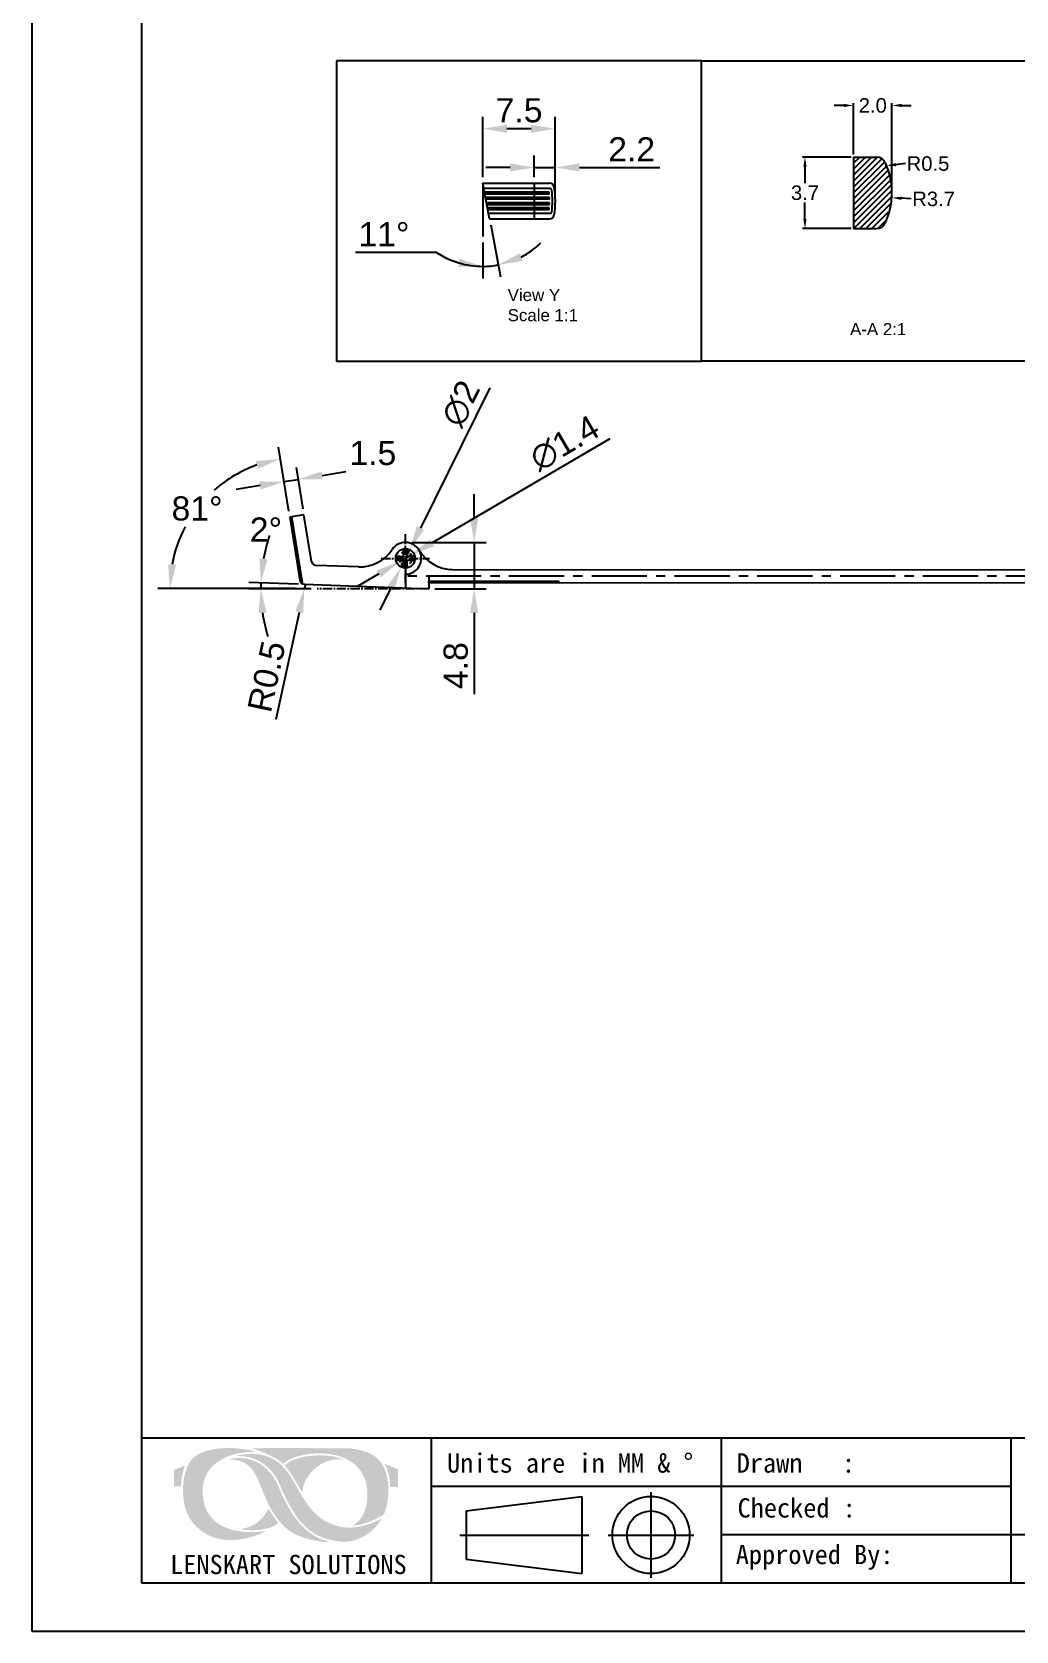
# Model space of a CAD drawing. Header units: millimetres. Extents: x 3454 to 3868, y 1319 to 1616.
# Drawn here: x 3658.4 to 3760.3, y 1319.3 to 1484.9 of the extents above; entities that cross this region are included whole.
import ezdxf

# ---------------------------------------------------------------- set-up
doc = ezdxf.new("R2010")
doc.units = ezdxf.units.MM
for name, pattern in [('CENTER2', [28.575, 19.05, -3.175, 3.175, -3.175]), ('HIDDEN', [9.525, 6.35, -3.175]), ('HIDDEN2', [0.1875, 0.125, -0.0625])]:
    doc.linetypes.add(name, pattern=pattern)
for name, color, linetype in [('Center Line', 2, 'CENTER2'), ('Dimension', 3, 'Continuous'), ('Hidden Line', 1, 'HIDDEN2'), ('图框-线条', 7, 'Continuous')]:
    doc.layers.add(name, color=color, linetype=linetype)
doc.layers.add('绘图层', color=7, linetype='Continuous', lineweight=15)
doc.styles.get("Standard").update_dxf_attribs({"font": 'arial.ttf'})
doc.styles.add('宋体', font='SimSun.ttf')
doc.styles.add('样式 1', font='romant.shx')
doc.dimstyles.new('ISO-25', dxfattribs={"dimtxt": 2.5, "dimasz": 2.5, "dimexe": 1.25, "dimexo": 0.625, "dimtad": 1, "dimtxsty": 'Standard', "dimcen": 2.5, "dimadec": 0, "dimazin": 0, "dimtfac": 1, "dimtmove": 0, "dimatfit": 3, "dimfxl": 1, "dimarcsym": 0})
doc.dimstyles.new('ISO-25$0', dxfattribs={"dimtxt": 2.5, "dimasz": 2.5, "dimexe": 0.5, "dimexo": 1, "dimgap": 1, "dimtad": 0, "dimtih": 1, "dimtoh": 1, "dimdec": 1, "dimzin": 10, "dimdsep": 46, "dimlunit": 6, "dimtxsty": '样式 1', "dimcen": 0, "dimclrd": 256, "dimclre": 256, "dimclrt": 7, "dimazin": 0, "dimtfac": 1, "dimtdec": 1, "dimtofl": 0, "dimtmove": 0, "dimatfit": 0, "dimfxl": 1, "dimtolj": 1, "dimtzin": 10, "dimarcsym": 0})
doc.dimstyles.new('ISO-25$2', dxfattribs={"dimscale": 0, "dimtxt": 1.8, "dimasz": 1.5, "dimexe": 1, "dimexo": 1, "dimgap": 1, "dimtad": 0, "dimtih": 1, "dimtoh": 1, "dimrnd": 0.0005, "dimzin": 1, "dimdsep": 46, "dimtxsty": 'Standard', "dimcen": 0, "dimclrd": 256, "dimclre": 256, "dimclrt": 256, "dimadec": 0, "dimazin": 0, "dimtfac": 1, "dimtofl": 0, "dimtmove": 0, "dimatfit": 3, "dimfxl": 1, "dimtolj": 1, "dimtzin": 0, "dimlwe": 9, "dimarcsym": 0})
doc.dimstyles.new('Standard$0', dxfattribs={"dimtxt": 2.3, "dimasz": 2, "dimexe": 1, "dimexo": 1, "dimgap": 1, "dimtad": 0, "dimtih": 1, "dimtoh": 1, "dimdec": 1, "dimzin": 0, "dimdsep": 46, "dimtxsty": 'Standard', "dimcen": 0, "dimclrd": 4, "dimclre": 4, "dimclrt": 4, "dimadec": 1, "dimazin": 0, "dimtfac": 1, "dimtdec": 1, "dimtofl": 0, "dimtmove": 0, "dimatfit": 0, "dimfxl": 1, "dimtolj": 1, "dimtzin": 0, "dimarcsym": 0})
doc.dimstyles.new('STANDARD$4', dxfattribs={"dimtxt": 2, "dimasz": 1.5, "dimexe": 0.5, "dimexo": 0.5, "dimgap": 0.5, "dimtad": 1, "dimtoh": 1, "dimdsep": 46, "dimtxsty": 'Standard', "dimcen": 0, "dimadec": 0, "dimazin": 0, "dimtfac": 1, "dimtofl": 0, "dimtmove": 0, "dimatfit": 3, "dimfxl": 1, "dimtolj": 1, "dimtzin": 0, "dimarcsym": 0})

# ---------------------------------------------------------------- blocks, each defined once
blk = doc.blocks.new('*D44')
at = {"layer": 'Defpoints', "color": 0, "transparency": 16777216}
for p in [(3678.27, 1438.23), (3685.09, 1434.64), (3686.29, 1427.24), (3686.29, 1427.24), (3699.49, 1427.23)]:
    blk.add_point(p, dxfattribs=at)
at = {"layer": 'Dimension', "color": 0, "lineweight": -2, "transparency": 16777216}
for p, q in [((3684.99, 1435.25), (3683.92, 1441.9)), ((3685.67, 1427.24), (3671.44, 1427.25))]:
    blk.add_line(p, q, dxfattribs=at)
for start, end in [(109.7531, 131.4944), (151.9951, 169.4189)]:
    blk.add_arc((3686.29, 1427.24), 13.61, start, end, dxfattribs=at)
at = {"layer": 'Dimension', "color": 0, "transparency": 16777216}
for points in [[(3681.59, 1440.45), (3681.8, 1439.64), (3684.12, 1440.67)], [(3673.33, 1429.7), (3672.5, 1429.77), (3672.69, 1427.25)]]:
    blk.add_solid(points, dxfattribs=at)
at = {"layer": 'Dimension', "color": 0, "transparency": 16777216, "insert": (3675.5, 1435.53), "char_height": 2.5, "attachment_point": 5}
blk.add_mtext('81°', dxfattribs=at)
blk = doc.blocks.new('*D45')
at = {"layer": 'Defpoints', "color": 0, "transparency": 16777216}
for p in [(3685.98, 1438.56), (3685.09, 1434.64), (3686.57, 1434.88)]:
    blk.add_point(p, dxfattribs=at)
at = {"layer": 'Dimension', "color": 0, "lineweight": -2, "transparency": 16777216}
for p, q in [((3684.99, 1435.25), (3684.3, 1439.56)), ((3686.47, 1435.49), (3685.78, 1439.8)), ((3688.44, 1438.96), (3690.91, 1439.36)), ((3682.03, 1437.92), (3679.56, 1437.52)), ((3684.5, 1438.32), (3685.98, 1438.56))]:
    blk.add_line(p, q, dxfattribs=at)
at = {"layer": 'Dimension', "color": 0, "transparency": 16777216}
for points in [[(3688.38, 1439.38), (3688.51, 1438.55), (3685.98, 1438.56)], [(3681.96, 1438.34), (3682.09, 1437.51), (3684.5, 1438.32)]]:
    blk.add_solid(points, dxfattribs=at)
at = {"layer": 'Dimension', "color": 0, "transparency": 16777216, "insert": (3693.7, 1441.27), "char_height": 2.5, "attachment_point": 5}
blk.add_mtext('1.5', dxfattribs=at)
blk = doc.blocks.new('*D67')
at = {"layer": 'Defpoints', "color": 0, "transparency": 16777216}
for p in [(3697.52, 1431.28), (3696.63, 1429.48)]:
    blk.add_point(p, dxfattribs=at)
at = {"layer": 'Dimension', "color": 0, "lineweight": -2, "transparency": 16777216}
for p, q in [((3705.82, 1448.04), (3698.63, 1433.52)), ((3696.63, 1429.48), (3697.52, 1431.28)), ((3695.52, 1427.24), (3694.41, 1425))]:
    blk.add_line(p, q, dxfattribs=at)
at = {"layer": 'Dimension', "color": 0, "transparency": 16777216}
for points in [[(3698.25, 1433.7), (3699, 1433.33), (3697.52, 1431.28)], [(3695.15, 1427.43), (3695.89, 1427.06), (3696.63, 1429.48)]]:
    blk.add_solid(points, dxfattribs=at)
at = {"layer": 'Dimension', "color": 0, "transparency": 16777216, "insert": (3702.81, 1446.41), "char_height": 2.5, "attachment_point": 5, "rotation": 63.6537}
blk.add_mtext('∅2', dxfattribs=at)
blk = doc.blocks.new('*D68')
at = {"layer": 'Defpoints', "color": 0, "transparency": 16777216}
for p in [(3697.68, 1430.73), (3696.47, 1430.03)]:
    blk.add_point(p, dxfattribs=at)
at = {"layer": 'Dimension', "color": 0, "lineweight": -2, "transparency": 16777216}
for p, q in [((3718.23, 1442.74), (3699.84, 1431.99)), ((3696.47, 1430.03), (3697.68, 1430.73)), ((3694.31, 1428.77), (3692.15, 1427.5))]:
    blk.add_line(p, q, dxfattribs=at)
at = {"layer": 'Dimension', "color": 0, "transparency": 16777216}
for points in [[(3699.63, 1432.35), (3700.05, 1431.63), (3697.68, 1430.73)], [(3694.1, 1429.13), (3694.52, 1428.41), (3696.47, 1430.03)]]:
    blk.add_solid(points, dxfattribs=at)
at = {"layer": 'Dimension', "color": 0, "transparency": 16777216, "insert": (3713.56, 1442.3), "char_height": 2.5, "attachment_point": 5, "rotation": 30.2947}
blk.add_mtext('∅1.4', dxfattribs=at)
blk = doc.blocks.new('*D36')
at = {"layer": 'Defpoints', "color": 0, "transparency": 16777216}
for p in [(3686.61, 1427.25), (3686.72, 1427.74)]:
    blk.add_point(p, dxfattribs=at)
at = {"layer": 'Dimension', "color": 0, "lineweight": -2, "transparency": 16777216}
for p, q in [((3686.72, 1427.74), (3686.61, 1427.25)), ((3683.69, 1413.73), (3686.09, 1424.8))]:
    blk.add_line(p, q, dxfattribs=at)
at = {"layer": 'Dimension', "color": 0, "transparency": 16777216}
blk.add_solid([(3685.68, 1424.89), (3686.49, 1424.72), (3686.61, 1427.25)], dxfattribs=at)
at = {"layer": 'Dimension', "color": 0, "transparency": 16777216, "insert": (3682.7, 1418.14), "char_height": 2.5, "attachment_point": 5, "rotation": 77.8144}
blk.add_mtext('R0.5', dxfattribs=at)
blk = doc.blocks.new('*D49')
at = {"layer": 'Defpoints', "color": 0, "transparency": 16777216}
for p in [(3705.09, 1469.23), (3705.09, 1469.23), (3705.79, 1465.53), (3705.09, 1463.72), (3706.17, 1460.68)]:
    blk.add_point(p, dxfattribs=at)
at = {"layer": 'Dimension', "color": 0, "lineweight": -2, "transparency": 16777216}
for p, q in [((3705.91, 1464.92), (3706.93, 1459.53)), ((3700.31, 1462.06), (3691.89, 1462.06)), ((3705.09, 1463.09), (3705.09, 1459.36))]:
    blk.add_line(p, q, dxfattribs=at)
for start, end in [(236.2788, 270), (236.6458, 253.3229), (297.3902, 314.0674), (270, 280.7131)]:
    blk.add_arc((3705.09, 1469.23), 8.62, start, end, dxfattribs=at)
at = {"layer": 'Dimension', "color": 0, "transparency": 16777216}
for points in [[(3702.68, 1461.39), (3702.56, 1460.56), (3705.09, 1460.61)], [(3709.2, 1461.18), (3708.92, 1461.97), (3706.7, 1460.76)]]:
    blk.add_solid(points, dxfattribs=at)
at = {"layer": 'Dimension', "color": 0, "transparency": 16777216, "insert": (3694.85, 1463.94), "char_height": 2.5, "attachment_point": 5}
blk.add_mtext('11°', dxfattribs=at)
blk = doc.blocks.new('*D50')
at = {"layer": 'Defpoints', "color": 0, "transparency": 16777216}
for p in [(3712.59, 1470.85), (3710.41, 1469.23), (3712.59, 1467.38)]:
    blk.add_point(p, dxfattribs=at)
at = {"layer": 'Dimension', "color": 0, "lineweight": -2, "transparency": 16777216}
for p, q in [((3710.41, 1469.86), (3710.41, 1472.1)), ((3712.59, 1468.01), (3712.59, 1472.1)), ((3707.91, 1470.85), (3705.41, 1470.85)), ((3710.41, 1470.85), (3712.59, 1470.85)), ((3715.09, 1470.85), (3723.41, 1470.85))]:
    blk.add_line(p, q, dxfattribs=at)
at = {"layer": 'Dimension', "color": 0, "transparency": 16777216}
for points in [[(3707.91, 1471.27), (3707.91, 1470.43), (3710.41, 1470.85)], [(3715.09, 1471.27), (3715.09, 1470.43), (3712.59, 1470.85)]]:
    blk.add_solid(points, dxfattribs=at)
at = {"layer": 'Dimension', "color": 0, "transparency": 16777216, "insert": (3720.5, 1472.73), "char_height": 2.5, "attachment_point": 5}
blk.add_mtext('2.2', dxfattribs=at)
blk = doc.blocks.new('*D51')
at = {"layer": 'Defpoints', "color": 0, "transparency": 16777216}
for p in [(3682.1, 1427.43), (3686.63, 1427.69), (3687.93, 1427.23), (3699.49, 1427.23), (3699.49, 1427.23)]:
    blk.add_point(p, dxfattribs=at)
at = {"layer": 'Dimension', "color": 0, "lineweight": -2, "transparency": 16777216}
for p, q in [((3686, 1427.71), (3680.86, 1427.89)), ((3687.3, 1427.23), (3680.85, 1427.23))]:
    blk.add_line(p, q, dxfattribs=at)
for start, end in [(161.4762, 169.7183), (177.9605, 180), (188.2421, 196.4843)]:
    blk.add_arc((3699.49, 1427.23), 17.39, start, end, dxfattribs=at)
at = {"layer": 'Dimension', "color": 0, "transparency": 16777216}
for points in [[(3682.79, 1430.29), (3681.96, 1430.38), (3682.11, 1427.85)], [(3681.86, 1424.7), (3682.7, 1424.76), (3682.1, 1427.23)]]:
    blk.add_solid(points, dxfattribs=at)
at = {"layer": 'Dimension', "color": 0, "transparency": 16777216, "insert": (3682.63, 1433.36), "char_height": 2.5, "attachment_point": 5}
blk.add_mtext('2°', dxfattribs=at)
blk = doc.blocks.new('*D52')
at = {"layer": 'Defpoints', "color": 0, "transparency": 16777216}
for p in [(3747.45, 1477.27), (3743.48, 1471.93), (3747.45, 1468.23)]:
    blk.add_point(p, dxfattribs=at)
at = {"layer": 'Dimension', "color": 3, "lineweight": -2, "transparency": 16777216}
for p, q in [((3742.48, 1477.27), (3741.48, 1477.27)), ((3743.48, 1472.18), (3743.48, 1477.52)), ((3747.45, 1468.48), (3747.45, 1477.52)), ((3748.45, 1477.27), (3749.45, 1477.27))]:
    blk.add_line(p, q, dxfattribs=at)
at = {"layer": 'Dimension', "color": 3, "transparency": 16777216}
for points in [[(3742.48, 1477.44), (3742.48, 1477.11), (3743.48, 1477.27)], [(3748.45, 1477.44), (3748.45, 1477.11), (3747.45, 1477.27)]]:
    blk.add_solid(points, dxfattribs=at)
at = {"layer": 'Dimension', "transparency": 16777216, "insert": (3745.46, 1477.27), "char_height": 1.5, "attachment_point": 5}
blk.add_mtext('\\A1;2.0', dxfattribs=at)
blk = doc.blocks.new('*D53')
at = {"layer": 'Defpoints', "color": 0, "transparency": 16777216}
for p in [(3743.48, 1471.93), (3738.44, 1464.53), (3743.48, 1464.53)]:
    blk.add_point(p, dxfattribs=at)
at = {"layer": 'Dimension', "color": 3, "lineweight": -2, "transparency": 16777216}
for p, q in [((3743.23, 1471.93), (3738.19, 1471.93)), ((3738.44, 1470.93), (3738.44, 1469.24)), ((3738.44, 1465.53), (3738.44, 1467.21)), ((3743.23, 1464.53), (3738.19, 1464.53))]:
    blk.add_line(p, q, dxfattribs=at)
at = {"layer": 'Dimension', "color": 3, "transparency": 16777216}
for points in [[(3738.27, 1470.93), (3738.61, 1470.93), (3738.44, 1471.93)], [(3738.27, 1465.53), (3738.61, 1465.53), (3738.44, 1464.53)]]:
    blk.add_solid(points, dxfattribs=at)
at = {"layer": 'Dimension', "transparency": 16777216, "insert": (3738.44, 1468.23), "char_height": 1.5, "attachment_point": 5}
blk.add_mtext('\\A1;3.7', dxfattribs=at)
blk = doc.blocks.new('*D54')
at = {"layer": 'Defpoints', "color": 0, "transparency": 16777216}
for p in [(3740.02, 1468.23), (3747.43, 1467.72)]:
    blk.add_point(p, dxfattribs=at)
at = {"layer": 'Dimension', "color": 3, "lineweight": -2, "transparency": 16777216}
blk.add_line((3749.43, 1467.59), (3748.43, 1467.66), dxfattribs=at)
at = {"layer": 'Dimension', "color": 3, "transparency": 16777216}
blk.add_solid([(3748.44, 1467.82), (3748.42, 1467.49), (3747.43, 1467.72)], dxfattribs=at)
at = {"layer": 'Dimension', "transparency": 16777216, "insert": (3751.76, 1467.59), "char_height": 1.5, "attachment_point": 5}
blk.add_mtext('\\A1;R3.7', dxfattribs=at)
blk = doc.blocks.new('*D55')
at = {"layer": 'Defpoints', "color": 0, "transparency": 16777216}
for p in [(3697.12, 1432.03), (3699.49, 1427.23), (3704.19, 1427.23)]:
    blk.add_point(p, dxfattribs=at)
at = {"layer": 'Dimension', "color": 0, "lineweight": -2, "transparency": 16777216}
for p, q in [((3704.19, 1434.53), (3704.19, 1437.03)), ((3697.74, 1432.03), (3705.44, 1432.03)), ((3704.19, 1432.03), (3704.19, 1427.23)), ((3700.12, 1427.23), (3705.44, 1427.23)), ((3704.19, 1424.73), (3704.19, 1416.32))]:
    blk.add_line(p, q, dxfattribs=at)
at = {"layer": 'Dimension', "color": 0, "transparency": 16777216}
for points in [[(3703.77, 1434.53), (3704.61, 1434.53), (3704.19, 1432.03)], [(3703.77, 1424.73), (3704.61, 1424.73), (3704.19, 1427.23)]]:
    blk.add_solid(points, dxfattribs=at)
at = {"layer": 'Dimension', "color": 0, "transparency": 16777216, "insert": (3702.29, 1419.27), "char_height": 2.5, "attachment_point": 5, "rotation": 90}
blk.add_mtext('4.8', dxfattribs=at)
blk = doc.blocks.new('*D37')
at = {"layer": 'Defpoints', "color": 0, "transparency": 16777216}
for p in [(3705.09, 1474.86), (3705.09, 1469.23), (3712.59, 1467.38)]:
    blk.add_point(p, dxfattribs=at)
at = {"layer": 'Dimension', "color": 0, "lineweight": -2, "transparency": 16777216}
for p, q in [((3705.09, 1469.86), (3705.09, 1476.11)), ((3712.59, 1468.01), (3712.59, 1476.11)), ((3710.09, 1474.86), (3707.59, 1474.86))]:
    blk.add_line(p, q, dxfattribs=at)
at = {"layer": 'Dimension', "color": 0, "transparency": 16777216}
for points in [[(3707.59, 1475.28), (3707.59, 1474.44), (3705.09, 1474.86)], [(3710.09, 1475.28), (3710.09, 1474.44), (3712.59, 1474.86)]]:
    blk.add_solid(points, dxfattribs=at)
at = {"layer": 'Dimension', "color": 0, "transparency": 16777216, "insert": (3708.84, 1476.76), "char_height": 2.5, "attachment_point": 5}
blk.add_mtext('7.5', dxfattribs=at)
blk = doc.blocks.new('*D56')
at = {"layer": 'Defpoints', "color": 0, "transparency": 16777216}
for p in [(3745.85, 1470.93), (3746.85, 1471.04)]:
    blk.add_point(p, dxfattribs=at)
at = {"layer": 'Dimension', "color": 3, "lineweight": -2, "transparency": 16777216}
blk.add_line((3748.84, 1471.25), (3747.84, 1471.14), dxfattribs=at)
blk.add_arc((3745.85, 1470.93), 1, 351.8602, 10.4957, dxfattribs=at)
at = {"layer": 'Dimension', "color": 3, "transparency": 16777216}
blk.add_solid([(3747.83, 1471.31), (3747.86, 1470.98), (3746.85, 1471.04)], dxfattribs=at)
at = {"layer": 'Dimension', "transparency": 16777216, "insert": (3751.18, 1471.25), "char_height": 1.5, "attachment_point": 5}
blk.add_mtext('\\A1;R0.5', dxfattribs=at)

msp = doc.modelspace()

# ---------------------------------------------------------------- hatches: boundary and pattern name
h = msp.add_hatch()
h.set_pattern_fill('ANSI31', color=6, scale=3.5)
h.set_pattern_definition([(45, (-6967.3133, 619.16925), (-0.309359217, 0.309359217), [])])
h.paths.add_polyline_path([(3743.48, 1464.53), (3745.85, 1464.53, 0.292327), (3746.76, 1465.11, 0.220044), (3746.76, 1471.35, 0.292327), (3745.85, 1471.93), (3743.48, 1471.93)])
at = {"layer": '图框-线条', "lineweight": 0, "ltscale": 0.1}
h = msp.add_hatch(color=252, dxfattribs=at)
edge = h.paths.add_edge_path()
edge.add_spline(control_points=[(3673.11, 1336), (3673.11, 1336), (3673.11, 1334.29), (3673.11, 1334.29), (3673.11, 1334.29), (3673.11, 1334.29), (3673.82, 1334.29), (3673.82, 1334.29), (3673.82, 1334.29), (3673.88, 1334.69), (3673.88, 1335.04), (3673.96, 1335.44), (3673.96, 1335.44), (3674.03, 1335.79), (3674.14, 1336.14), (3674.26, 1336.44), (3674.26, 1336.44), (3674.26, 1336.44), (3673.11, 1336), (3673.11, 1336)], knot_values=[0, 0, 0, 0, 0.166667, 0.166667, 0.166667, 0.166667, 0.333333, 0.333333, 0.333333, 0.333333, 0.5, 0.5, 0.5, 0.5, 0.666667, 0.666667, 0.666667, 0.666667, 1, 1, 1, 1], degree=3, periodic=0)
edge = h.paths.add_edge_path()
edge.add_spline(control_points=[(3695.51, 1334.22), (3695.51, 1334.22), (3696.32, 1334.21), (3696.32, 1334.21), (3696.32, 1334.21), (3696.32, 1334.21), (3696.32, 1336.06), (3696.32, 1336.06), (3696.32, 1336.06), (3696.32, 1336.06), (3694.91, 1336.62), (3694.91, 1336.62), (3694.91, 1336.62), (3695.06, 1336.27), (3695.22, 1336), (3695.33, 1335.56), (3695.33, 1335.56), (3695.44, 1335.1), (3695.47, 1334.7), (3695.51, 1334.22)], knot_values=[0, 0, 0, 0, 0.166667, 0.166667, 0.166667, 0.166667, 0.333333, 0.333333, 0.333333, 0.333333, 0.5, 0.5, 0.5, 0.5, 0.666667, 0.666667, 0.666667, 0.666667, 1, 1, 1, 1], degree=3, periodic=0)
edge = h.paths.add_edge_path(flags=17)
edge.add_spline(control_points=[(3680.03, 1329.87), (3680.16, 1329.76), (3680.99, 1329.75), (3681.13, 1329.75), (3681.13, 1329.75), (3682.01, 1329.72), (3683.33, 1329.93), (3683.91, 1330.49), (3683.91, 1330.49), (3683.85, 1330.57), (3683.82, 1330.6), (3683.77, 1330.67), (3683.77, 1330.67), (3683.77, 1330.67), (3682.9, 1331.96), (3682.9, 1331.96), (3682.9, 1331.96), (3682.69, 1331.7), (3682.59, 1331.21), (3681.79, 1330.59), (3681.79, 1330.59), (3681.32, 1330.23), (3680.76, 1329.97), (3680.03, 1329.87)], knot_values=[0, 0, 0, 0, 0.142857, 0.142857, 0.142857, 0.142857, 0.285714, 0.285714, 0.285714, 0.285714, 0.428571, 0.428571, 0.428571, 0.428571, 0.571429, 0.571429, 0.571429, 0.571429, 0.714286, 0.714286, 0.714286, 0.714286, 1, 1, 1, 1], degree=3, periodic=0)
edge = h.paths.add_edge_path(flags=17)
edge.add_spline(control_points=[(3684.58, 1336.45), (3684.63, 1336.36), (3684.64, 1336.38), (3684.7, 1336.3), (3684.7, 1336.3), (3685.35, 1335.56), (3686.28, 1333.77), (3686.4, 1333.65), (3686.4, 1333.65), (3686.46, 1335.14), (3687.71, 1336.45), (3688.95, 1336.88), (3688.95, 1336.88), (3689.6, 1337.11), (3689.95, 1337.12), (3690.67, 1337.05), (3690.67, 1337.05), (3690.43, 1337.25), (3689.42, 1337.41), (3689.17, 1337.44), (3689.17, 1337.44), (3687.96, 1337.58), (3686.2, 1337.46), (3685.12, 1336.86), (3685.12, 1336.86), (3684.95, 1336.76), (3684.64, 1336.57), (3684.58, 1336.45)], knot_values=[0, 0, 0, 0, 0.125, 0.125, 0.125, 0.125, 0.25, 0.25, 0.25, 0.25, 0.375, 0.375, 0.375, 0.375, 0.5, 0.5, 0.5, 0.5, 0.625, 0.625, 0.625, 0.625, 0.75, 0.75, 0.75, 0.75, 1, 1, 1, 1], degree=3, periodic=0)
edge = h.paths.add_edge_path()
edge.add_spline(control_points=[(3684, 1334.1), (3683.59, 1335.01), (3683.47, 1335.27), (3682.83, 1335.96), (3682.83, 1335.96), (3681.95, 1336.9), (3680.61, 1337.37), (3679.28, 1337.19), (3679.28, 1337.19), (3679.19, 1337.18), (3679.12, 1337.17), (3679.03, 1337.15), (3679.03, 1337.15), (3679.03, 1337.15), (3678.8, 1337.08), (3678.8, 1337.08), (3678.8, 1337.08), (3679.57, 1337.04), (3680.16, 1336.93), (3680.67, 1336.54), (3680.67, 1336.54), (3681.18, 1336.16), (3681.37, 1335.86), (3681.7, 1335.2), (3681.7, 1335.2), (3682.23, 1334.11), (3682.58, 1332.9), (3683.18, 1331.9), (3683.18, 1331.9), (3683.81, 1330.83), (3684.42, 1330.05), (3685.48, 1329.43), (3685.48, 1329.43), (3686.34, 1328.94), (3688.13, 1328.46), (3689.32, 1328.51), (3689.32, 1328.51), (3689.18, 1328.58), (3689, 1328.6), (3688.84, 1328.65), (3688.84, 1328.65), (3686.63, 1329.32), (3685.35, 1331.2), (3684.38, 1333.26), (3684.38, 1333.26), (3684.25, 1333.54), (3684.13, 1333.81), (3684, 1334.1)], knot_values=[0, 0, 0, 0, 0.076923, 0.076923, 0.076923, 0.076923, 0.153846, 0.153846, 0.153846, 0.153846, 0.230769, 0.230769, 0.230769, 0.230769, 0.307692, 0.307692, 0.307692, 0.307692, 0.384615, 0.384615, 0.384615, 0.384615, 0.461538, 0.461538, 0.461538, 0.461538, 0.538462, 0.538462, 0.538462, 0.538462, 0.615385, 0.615385, 0.615385, 0.615385, 0.692308, 0.692308, 0.692308, 0.692308, 0.769231, 0.769231, 0.769231, 0.769231, 0.846154, 0.846154, 0.846154, 0.846154, 1, 1, 1, 1], degree=3, periodic=0)
edge = h.paths.add_edge_path()
edge.add_spline(control_points=[(3694.62, 1330.95), (3694.59, 1330.95), (3693.77, 1330.55), (3693.6, 1330.49), (3693.6, 1330.49), (3693.25, 1330.35), (3692.83, 1330.23), (3692.44, 1330.15), (3692.44, 1330.15), (3691.47, 1329.96), (3690.75, 1329.97), (3689.82, 1330.24), (3689.82, 1330.24), (3688.23, 1330.7), (3687.31, 1331.81), (3686.57, 1332.97), (3686.57, 1332.97), (3685.24, 1335.02), (3684.71, 1337.01), (3682.16, 1337.56), (3682.16, 1337.56), (3681.73, 1337.65), (3681.22, 1337.68), (3680.76, 1337.65), (3680.76, 1337.65), (3680.46, 1337.62), (3679.74, 1337.55), (3679.52, 1337.42), (3679.52, 1337.42), (3680.64, 1337.45), (3681.52, 1337.23), (3682.32, 1336.66), (3682.32, 1336.66), (3683.97, 1335.47), (3684.02, 1334.23), (3684.89, 1332.69), (3684.89, 1332.69), (3685.3, 1331.95), (3685.6, 1331.37), (3686.17, 1330.7), (3686.17, 1330.7), (3687.36, 1329.31), (3688.62, 1328.7), (3690.56, 1328.56), (3690.56, 1328.56), (3691.5, 1328.49), (3692.44, 1328.9), (3693.06, 1329.29), (3693.06, 1329.29), (3693.49, 1329.56), (3693.83, 1329.9), (3694.15, 1330.26), (3694.15, 1330.26), (3694.31, 1330.46), (3694.49, 1330.74), (3694.62, 1330.95)], knot_values=[0, 0, 0, 0, 0.066667, 0.066667, 0.066667, 0.066667, 0.133333, 0.133333, 0.133333, 0.133333, 0.2, 0.2, 0.2, 0.2, 0.266667, 0.266667, 0.266667, 0.266667, 0.333333, 0.333333, 0.333333, 0.333333, 0.4, 0.4, 0.4, 0.4, 0.466667, 0.466667, 0.466667, 0.466667, 0.533333, 0.533333, 0.533333, 0.533333, 0.6, 0.6, 0.6, 0.6, 0.666667, 0.666667, 0.666667, 0.666667, 0.733333, 0.733333, 0.733333, 0.733333, 0.8, 0.8, 0.8, 0.8, 0.866667, 0.866667, 0.866667, 0.866667, 1, 1, 1, 1], degree=3, periodic=0)
edge = h.paths.add_edge_path()
edge.add_spline(control_points=[(3684.43, 1336.61), (3684.99, 1337.04), (3685.15, 1337.18), (3685.97, 1337.41), (3685.97, 1337.41), (3687.84, 1337.93), (3690.25, 1337.8), (3691.72, 1336.65), (3691.72, 1336.65), (3692.52, 1336.02), (3693.18, 1334.91), (3693.14, 1333.36), (3693.14, 1333.36), (3693.11, 1332.22), (3692.83, 1331.11), (3691.93, 1330.45), (3691.93, 1330.45), (3691.87, 1330.41), (3691.62, 1330.26), (3691.56, 1330.24), (3691.56, 1330.24), (3692.45, 1330.18), (3693.84, 1330.79), (3694.58, 1331.2), (3694.58, 1331.2), (3694.86, 1331.36), (3694.83, 1331.33), (3694.95, 1331.65), (3694.95, 1331.65), (3695.41, 1332.92), (3695.43, 1334.66), (3695, 1335.89), (3695, 1335.89), (3694.81, 1336.46), (3694.59, 1336.75), (3694.23, 1337.12), (3694.23, 1337.12), (3693.47, 1337.88), (3691.95, 1338.24), (3690.86, 1338.24), (3690.86, 1338.24), (3687.64, 1338.23), (3684.33, 1338.27), (3681.12, 1338.23), (3681.12, 1338.23), (3681.36, 1338.13), (3681.77, 1338.04), (3682.04, 1337.94), (3682.04, 1337.94), (3682.31, 1337.84), (3683.49, 1337.28), (3683.73, 1337.14), (3683.73, 1337.14), (3684.05, 1336.95), (3684.37, 1336.64), (3684.43, 1336.61)], knot_values=[0, 0, 0, 0, 0.066667, 0.066667, 0.066667, 0.066667, 0.133333, 0.133333, 0.133333, 0.133333, 0.2, 0.2, 0.2, 0.2, 0.266667, 0.266667, 0.266667, 0.266667, 0.333333, 0.333333, 0.333333, 0.333333, 0.4, 0.4, 0.4, 0.4, 0.466667, 0.466667, 0.466667, 0.466667, 0.533333, 0.533333, 0.533333, 0.533333, 0.6, 0.6, 0.6, 0.6, 0.666667, 0.666667, 0.666667, 0.666667, 0.733333, 0.733333, 0.733333, 0.733333, 0.8, 0.8, 0.8, 0.8, 0.866667, 0.866667, 0.866667, 0.866667, 1, 1, 1, 1], degree=3, periodic=0)
edge = h.paths.add_edge_path()
edge.add_spline(control_points=[(3682.65, 1329.66), (3682.51, 1329.66), (3682.24, 1329.6), (3682.08, 1329.59), (3682.08, 1329.59), (3679.51, 1329.35), (3676.47, 1330.02), (3676.11, 1333.17), (3676.11, 1333.17), (3675.94, 1334.63), (3676.39, 1335.96), (3677.57, 1336.77), (3677.57, 1336.77), (3678.74, 1337.57), (3679.92, 1337.89), (3681.65, 1337.84), (3681.65, 1337.84), (3681.65, 1337.84), (3680.95, 1338.03), (3680.95, 1338.03), (3680.95, 1338.03), (3679.42, 1338.36), (3677.14, 1338.38), (3675.79, 1337.7), (3675.79, 1337.7), (3675.02, 1337.32), (3674.6, 1336.76), (3674.31, 1335.81), (3674.31, 1335.81), (3673.81, 1334.18), (3673.95, 1331.69), (3675.17, 1330.41), (3675.17, 1330.41), (3675.33, 1330.24), (3675.4, 1330.13), (3675.59, 1329.98), (3675.59, 1329.98), (3675.78, 1329.83), (3675.81, 1329.78), (3676.05, 1329.6), (3676.05, 1329.6), (3677.63, 1328.49), (3679.68, 1328.55), (3681.48, 1329.16), (3681.48, 1329.16), (3681.7, 1329.23), (3681.9, 1329.31), (3682.09, 1329.39), (3682.09, 1329.39), (3682.21, 1329.45), (3682.58, 1329.64), (3682.65, 1329.66)], knot_values=[0, 0, 0, 0, 0.071429, 0.071429, 0.071429, 0.071429, 0.142857, 0.142857, 0.142857, 0.142857, 0.214286, 0.214286, 0.214286, 0.214286, 0.285714, 0.285714, 0.285714, 0.285714, 0.357143, 0.357143, 0.357143, 0.357143, 0.428571, 0.428571, 0.428571, 0.428571, 0.5, 0.5, 0.5, 0.5, 0.571429, 0.571429, 0.571429, 0.571429, 0.642857, 0.642857, 0.642857, 0.642857, 0.714286, 0.714286, 0.714286, 0.714286, 0.785714, 0.785714, 0.785714, 0.785714, 0.857143, 0.857143, 0.857143, 0.857143, 1, 1, 1, 1], degree=3, periodic=0)

# ---------------------------------------------------------------- linework, layer by layer
for p, q in [((3669.75, 1611.31), (3669.75, 1324.31)), ((3727.68, 1481.91), (3689.95, 1481.91)), ((3689.95, 1481.91), (3689.95, 1450.8)), ((3727.68, 1481.91), (3727.68, 1450.8)), ((3743.48, 1471.93), (3743.48, 1464.53)), ((3743.48, 1471.93), (3745.85, 1471.93)), ((3705.09, 1469.23), (3711.98, 1469.23)), ((3705.79, 1465.53), (3705.09, 1469.23)), ((3705.09, 1469.23), (3705.09, 1463.72)), ((3712.02, 1468.69), (3705.2, 1468.69)), ((3710.41, 1469.23), (3710.41, 1465.53)), ((3711.94, 1468.29), (3705.27, 1468.29)), ((3711.96, 1468.09), (3705.31, 1468.09)), ((3711.99, 1467.76), (3705.37, 1467.76)), ((3711.99, 1467.56), (3705.41, 1467.56)), ((3711.99, 1467.2), (3705.48, 1467.2)), ((3711.99, 1467), (3705.52, 1467)), ((3712.59, 1467.38), (3712.59, 1467.38)), ((3711.96, 1466.69), (3705.58, 1466.69)), ((3711.94, 1466.48), (3705.62, 1466.48)), ((3712.02, 1466.08), (3705.69, 1466.08)), ((3705.79, 1465.53), (3711.98, 1465.53)), ((3743.48, 1464.53), (3745.85, 1464.53)), ((3689.95, 1450.8), (3727.68, 1450.8)), ((3686.57, 1434.88), (3685.09, 1434.64)), ((3685.09, 1434.64), (3686.15, 1428.11)), ((3685.29, 1434.67), (3686.39, 1427.87)), ((3687.35, 1430.06), (3686.57, 1434.88)), ((3692.21, 1429.49), (3687.83, 1429.64)), ((3697.09, 1429.38), (3697.09, 1427.31)), ((3701.95, 1429.23), (3773.2, 1429.18)), ((3686.28, 1427.85), (3686.39, 1427.87)), ((3686.63, 1427.69), (3699.49, 1427.23)), ((3699.49, 1428.53), (3699.49, 1427.23)), ((3699.49, 1427.83), (3773.2, 1427.88)), ((3708.89, 1428.03), (3708.89, 1427.84)), ((3709.78, 1428.03), (3709.78, 1427.84)), ((3712.73, 1428.03), (3712.73, 1427.84)), ((3669.75, 1339.31), (3859.75, 1339.31)), ((3699.75, 1339.31), (3699.75, 1324.31)), ((3729.75, 1339.31), (3729.75, 1324.31)), ((3759.75, 1339.31), (3759.75, 1324.31)), ((3699.75, 1334.31), (3759.75, 1334.31)), ((3703.35, 1331.75), (3715.35, 1333.25)), ((3715.35, 1333.25), (3715.35, 1325.25)), ((3722.5, 1324.81), (3722.5, 1333.69)), ((3703.35, 1331.75), (3703.35, 1326.75)), ((3702.69, 1329.25), (3716.08, 1329.25)), ((3718.06, 1329.25), (3726.94, 1329.25)), ((3729.75, 1329.31), (3859.75, 1329.31)), ((3703.35, 1326.75), (3715.35, 1325.25)), ((3669.75, 1324.31), (3859.75, 1324.31))]:
    msp.add_line(p, q)
msp.add_lwpolyline([(3658.41, 1319.31), (3868.41, 1319.31), (3868.41, 1616.31), (3658.41, 1616.31)], close=True)
for points in [[(3727.68, 1481.91), (3767.34, 1481.91), (3767.34, 1450.8), (3727.68, 1450.8)], [(3696.1, 1430.58), (3696.87, 1430.58), (3696.87, 1431.36)], [(3698.05, 1430.58), (3697.27, 1430.58), (3697.27, 1431.36)], [(3696.87, 1429.4), (3696.87, 1430.18), (3696.1, 1430.18)], [(3697.27, 1429.4), (3697.27, 1430.18), (3698.05, 1430.18)], [(3686.24, 1427.61), (3686.23, 1427.61)], [(3699.49, 1427.84), (3699.49, 1428.03), (3712.93, 1428.03), (3712.93, 1427.83)]]:
    msp.add_lwpolyline(points)
for centre, radius in [((3697.07, 1430.38), 1), ((3722.5, 1329.25), 4), ((3722.5, 1329.25), 2.5)]:
    msp.add_circle(centre, radius)
for centre, radius, start, end in [((3745.85, 1470.93), 1, 24.8197, 90), ((3740.02, 1468.23), 7.43, 335.1803, 24.8197), ((3711.98, 1468.73), 0.5, 9.5273, 90), ((3712.02, 1468.49), 0.2, 7.7828, 90), ((3703.94, 1467.38), 8.66, 350.4727, 9.5273), ((3703.94, 1467.38), 8.06, 5.0168, 6.4464), ((3703.94, 1467.38), 8.06, 1.263, 2.6863), ((3703.94, 1467.38), 8.06, 357.3137, 358.737), ((3703.94, 1467.38), 8.36, 352.2172, 7.7828), ((3703.94, 1467.38), 8.06, 353.5536, 355.0475), ((3711.98, 1466.03), 0.5, 270, 350.4727), ((3712.02, 1466.28), 0.2, 270, 352.2172), ((3745.85, 1465.53), 1, 270, 335.1803), ((3692.36, 1433.49), 4, 267.9605, 326.6471), ((3697.07, 1430.38), 1.65, 30.2537, 146.6471), ((3697.07, 1430.38), 1.65, 270.655, 30.2537), ((3701.96, 1433.23), 4, 210.2537, 269.9605), ((3687.85, 1430.14), 0.5, 189.2115, 267.9605), ((3686.65, 1428.19), 0.5, 189.2115, 267.9605)]:
    msp.add_arc(centre, radius, start, end)
at = {"layer": 'Center Line', "ltscale": 0.05}
for p, q in [((3697.07, 1427.88), (3697.07, 1432.88)), ((3694.57, 1430.38), (3699.57, 1430.38)), ((3699.49, 1427.23), (3687.93, 1427.23))]:
    msp.add_line(p, q, dxfattribs=at)
at = {"layer": 'Center Line', "ltscale": 0.3}
msp.add_line((3842.09, 1428.53), (3697.09, 1428.53), dxfattribs=at)
at = {"layer": 'Hidden Line', "linetype": 'HIDDEN', "ltscale": 0.1}
msp.add_circle((3697.07, 1430.38), 0.7, dxfattribs=at)

# ---------------------------------------------------------------- texts
at = {"char_height": 1.25, "attachment_point": 1}
for s, insert, width in [('View Y\\PScale 1:1', (3707.66, 1458.27), 8.4981), ('A-A 2:1', (3743.11, 1454.74), 6.2737)]:
    msp.add_mtext(s, dxfattribs=dict(at, insert=insert, width=width))
at = {"layer": '绘图层', "color": 7, "linetype": 'ByBlock', "lineweight": 9, "char_height": 2, "attachment_point": 5, "style": '宋体'}
for s, insert, width in [('\\pxql;{\\fNSimSun|b0|i0|c0|p49;Units are in MM & %%D}', (3716.65, 1336.69), 30.5443), ('\\pxql;{\\fNSimSun|b0|i0|c0|p49;Drawn   : }', (3746.65, 1336.69), 30.5443), ('\\pxql;{\\fNSimSun|b0|i0|c0|p49;Checked : }', (3742.91, 1332.04), 22.9015), ('\\pxql;{\\fNSimSun|b0|i0|c0|p49;Approved By:}', (3742.73, 1326.94), 22.9015), ('{\\fSimSun|b0|i0|c134|p2;LENSKART SOLUTIONS}', (3684.96, 1326.18), 58.9745)]:
    msp.add_mtext(s, dxfattribs=dict(at, insert=insert, width=width))

# ---------------------------------------------------------------- dimensions: what is measured, and where the dimension line sits
at = {"layer": 'Dimension'}
for base, p1, p2, angle, dimstyle, override, picture, middle in [((3705.09, 1474.86), (3712.59, 1467.38), (3705.09, 1469.23), 180, 'ISO-25$0', {"dimexe": 1.25, "dimexo": 0.625, "dimgap": 0.625, "dimtad": 1, "dimzin": 8, "dimlunit": 2, "dimpost": '<>', "dimtxsty": 'Standard', "dimcen": 2.5, "dimclrd": 0, "dimclre": 0, "dimclrt": 0, "dimadec": 0, "dimtdec": 2, "dimtofl": 1, "dimatfit": 3, "dimtolj": 0, "dimtzin": 8}, '*D37', (3708.84, 1476.76)), ((3738.44, 1464.53), (3743.48, 1471.93), (3743.48, 1464.53), 90, 'Standard$0', {"dimtxt": 1.5, "dimasz": 1, "dimexe": 0.25, "dimexo": 0.25, "dimgap": 0.25, "dimlfac": 0.5, "dimclrd": 3, "dimclre": 3, "dimclrt": 256, "dimadec": 0, "dimtdec": 2, "dimatfit": 3}, '*D53', (3738.44, 1468.23)), ((3704.19, 1427.23), (3697.12, 1432.03), (3699.49, 1427.23), 90, 'ISO-25$0', {"dimexe": 1.25, "dimexo": 0.625, "dimgap": 0.625, "dimtad": 1, "dimtih": 0, "dimtoh": 0, "dimzin": 8, "dimlunit": 2, "dimtxsty": 'Standard', "dimcen": 2.5, "dimclrd": 0, "dimclre": 0, "dimclrt": 0, "dimadec": 0, "dimtp": 0.2, "dimtm": 0.2, "dimtdec": 2, "dimtofl": 1, "dimatfit": 3, "dimtolj": 0, "dimtzin": 8}, '*D55', (3702.29, 1419.27))]:
    dim = msp.add_linear_dim(base=base, p1=p1, p2=p2, angle=angle, dimstyle=dimstyle, override=override, dxfattribs=at)
    dim.commit()
    dim.dimension.update_dxf_attribs({"geometry": picture, "text_midpoint": middle})
dim = msp.add_linear_dim(base=(3747.45, 1477.27), p1=(3743.48, 1471.93), p2=(3747.45, 1468.23), dimstyle='Standard$0', override={"dimtxt": 1.5, "dimasz": 1, "dimexe": 0.25, "dimexo": 0.25, "dimgap": 0.25, "dimlfac": 0.5, "dimclrd": 3, "dimclre": 3, "dimclrt": 256, "dimadec": 0, "dimtdec": 2, "dimatfit": 3}, dxfattribs=at)
dim.commit()
dim.dimension.update_dxf_attribs({"geometry": '*D52', "text_midpoint": (3745.46, 1477.27)})
dim = msp.add_linear_dim(base=(3712.59, 1470.85), p1=(3710.41, 1469.23), p2=(3712.59, 1467.38), angle=180, dimstyle='ISO-25$0', override={"dimexe": 1.25, "dimexo": 0.625, "dimgap": 0.625, "dimtad": 1, "dimzin": 8, "dimlunit": 2, "dimpost": '<>', "dimtxsty": 'Standard', "dimcen": 2.5, "dimclrd": 0, "dimclre": 0, "dimclrt": 0, "dimadec": 0, "dimtdec": 2, "dimtofl": 1, "dimatfit": 3, "dimtolj": 0, "dimtzin": 8}, dxfattribs=at)
dim.commit()
dim.dimension.update_dxf_attribs({"geometry": '*D50', "text_midpoint": (3720.5, 1470.85), "dimtype": 160})
for center, mpoint, picture, middle in [((3745.85, 1470.93), (3746.85, 1471.04), '*D56', (3751.18, 1471.25)), ((3740.02, 1468.23), (3747.43, 1467.72), '*D54', (3751.76, 1467.59))]:
    dim = msp.add_radius_dim(center=center, mpoint=mpoint, dimstyle='STANDARD$4', override={"dimtxt": 1.5, "dimasz": 1, "dimexe": 0.25, "dimexo": 0.25, "dimgap": 0.25, "dimtad": 0, "dimtih": 1, "dimdec": 1, "dimlfac": 0.5, "dimzin": 0, "dimclrd": 3, "dimclre": 3, "dimclrt": 256}, dxfattribs=at)
    dim.commit()
    dim.dimension.update_dxf_attribs({"geometry": picture, "text_midpoint": middle})
dim = msp.add_angular_dim_2l(base=(3706.17, 1460.68), line1=((3705.09, 1469.23), (3705.09, 1463.72)), line2=((3705.79, 1465.53), (3705.09, 1469.23)), dimstyle='ISO-25$2', override={"dimscale": 1, "dimtxt": 2.5, "dimasz": 2.5, "dimexe": 1.25, "dimexo": 0.625, "dimgap": 0.625, "dimtad": 1, "dimdec": 1, "dimrnd": 0, "dimzin": 8, "dimpost": '<>', "dimcen": 2.5, "dimclrd": 0, "dimclre": 0, "dimclrt": 0, "dimtofl": 1, "dimtolj": 0, "dimtzin": 8, "dimlwe": 65534}, dxfattribs=at)
dim.commit()
dim.dimension.update_dxf_attribs({"geometry": '*D49', "text_midpoint": (3694.85, 1463.94)})
for p1, p2, picture, middle in [((3696.63, 1429.48), (3697.52, 1431.28), '*D67', (3704.58, 1445.53)), ((3696.47, 1430.03), (3697.68, 1430.73), '*D68', (3714.56, 1440.59))]:
    dim = msp.add_diameter_dim_2p(p1=p1, p2=p2, dimstyle='ISO-25', override={"dimdec": 1, "dimdsep": 46, "dimtp": 0.2, "dimtm": 0.2}, dxfattribs=at)
    dim.commit()
    dim.dimension.update_dxf_attribs({"geometry": picture, "text_midpoint": middle, "dimtype": 163})
dim = msp.add_aligned_dim(p1=(3685.09, 1434.64), p2=(3686.57, 1434.88), distance=3.74, dimstyle='ISO-25$0', override={"dimexe": 1.25, "dimexo": 0.625, "dimgap": 0.625, "dimtad": 1, "dimzin": 8, "dimlunit": 2, "dimpost": '<>', "dimtxsty": 'Standard', "dimcen": 2.5, "dimclrd": 0, "dimclre": 0, "dimclrt": 0, "dimadec": 0, "dimtdec": 2, "dimtofl": 1, "dimatfit": 3, "dimtolj": 0, "dimtzin": 8}, dxfattribs=at)
dim.commit()
dim.dimension.update_dxf_attribs({"geometry": '*D45', "text_midpoint": (3693.7, 1441.27)})
for base, line1, line2, picture, middle in [((3678.27, 1438.23), ((3686.29, 1427.24), (3699.49, 1427.23)), ((3685.09, 1434.64), (3686.29, 1427.24)), '*D44', (3675.5, 1435.53)), ((3682.1, 1427.43), ((3699.49, 1427.23), (3687.93, 1427.23)), ((3686.63, 1427.69), (3699.49, 1427.23)), '*D51', (3682.63, 1431.48))]:
    dim = msp.add_angular_dim_2l(base=base, line1=line1, line2=line2, dimstyle='ISO-25$2', override={"dimscale": 1, "dimtxt": 2.5, "dimasz": 2.5, "dimexe": 1.25, "dimexo": 0.625, "dimgap": 0.625, "dimtad": 1, "dimdec": 1, "dimrnd": 0, "dimzin": 8, "dimpost": '<>', "dimcen": 2.5, "dimclrd": 0, "dimclre": 0, "dimclrt": 0, "dimtofl": 1, "dimtolj": 0, "dimtzin": 8, "dimlwe": 65534}, dxfattribs=at)
    dim.commit()
    dim.dimension.update_dxf_attribs({"geometry": picture, "text_midpoint": middle, "dimtype": 162})
dim = msp.add_radius_dim(center=(3686.72, 1427.74), mpoint=(3686.61, 1427.25), dimstyle='ISO-25', override={"dimdec": 1, "dimdsep": 46, "dimtp": 0.2, "dimtm": 0.2}, dxfattribs=at)
dim.commit()
dim.dimension.update_dxf_attribs({"geometry": '*D36', "text_midpoint": (3684.56, 1417.74), "dimtype": 164})

doc.saveas('drawing.dxf')
